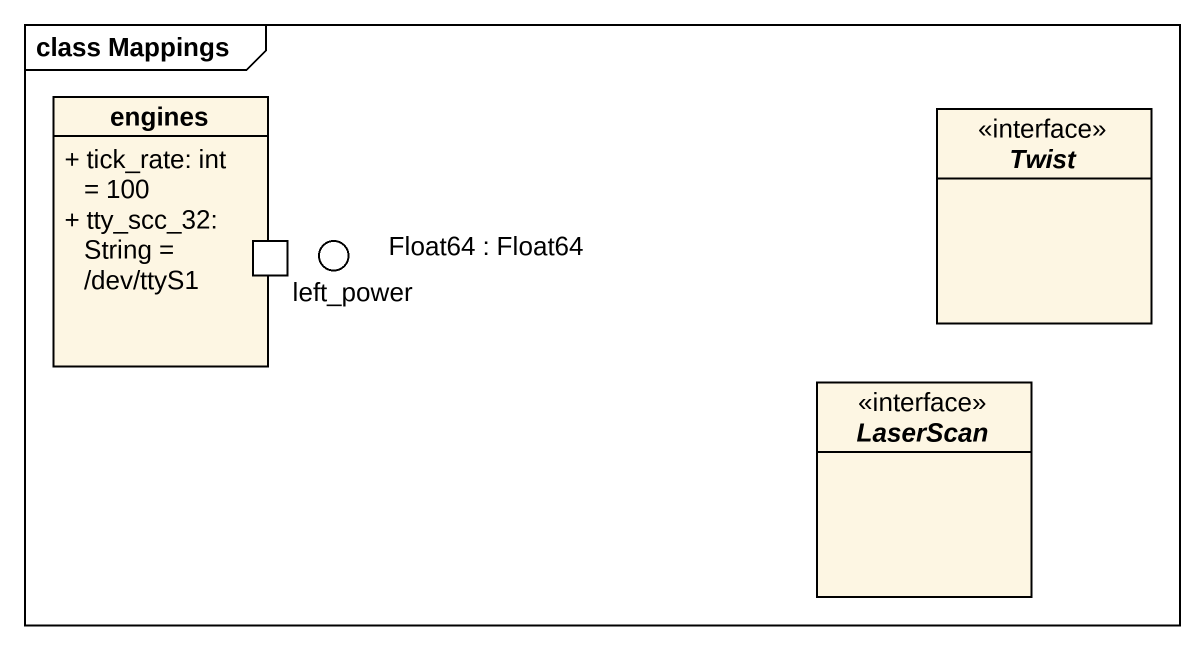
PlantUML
@startuml
mainframe class Mappings
allowmixing
hide circle
hide empty members
skinparam classAttributeIconSize 0
class engines {
  + tick_rate: int = 100
  + tty_scc_32: String = /dev/ttyS1
  -- ports --
  left_power
}
interface Twist <<interface>>
() "Float64 : Float64" as Float64
interface LaserScan <<interface>>
@enduml
